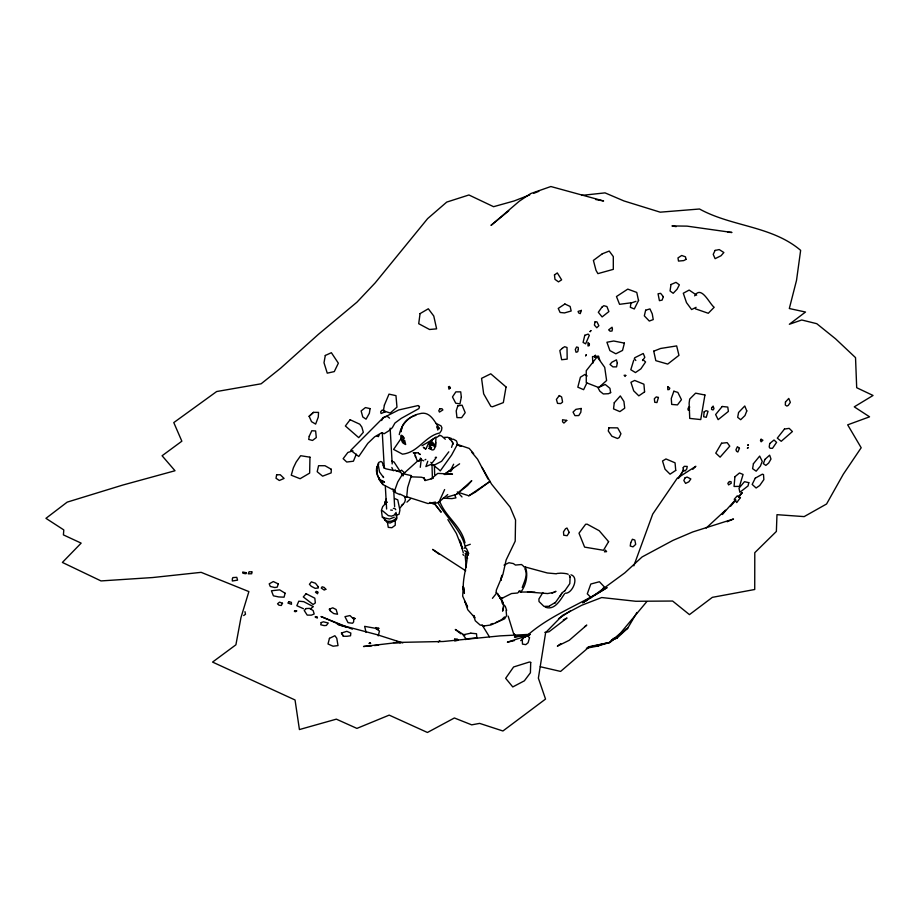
<?xml version="1.0" encoding="UTF-8"?>
<svg xmlns="http://www.w3.org/2000/svg" width="919" height="919" viewBox="0 0 919 919"><rect width="100%" height="100%" fill="white"/><g stroke="black" fill="none" stroke-linecap="round" stroke-linejoin="round"><path stroke-width="1.38" d="M434.664 474.595L434.388 465.588L431.987 464.738L432.401 477.983M435.709 442.315L435.445 446.944L436.02 436.973L430.942 440.557L434.308 438.363M463.279 586.46L464.394 593.18L463.279 586.46L462.682 596.155L467.472 606.885M594.57 357.169L595.374 355.136L595.317 357.399M463.59 587.39L463.36 589.952C462.395 577.534 467.449 565.794 467.403 553.422L464.704 550.596M419.719 459.213L419.236 460.833L421.304 459.075L418.593 461.223L416.985 460.281L414.435 453.308L413.24 452.699M420.282 467.311L421.086 460.833M399.26 434.63C401.235 424.589 409.15 415.779 419.374 413.803C430.126 410.448 434.618 421.89 439.558 428.713L437.915 427.565M501.567 576.512L501.027 580.28L501.854 575.271M631.008 302.592L630.331 307.302L634.294 308.968L638.682 300.191M503.44 606.689L502.567 611.158C505.783 604.323 500.499 597.58 496.421 592.491M384.716 503.911L386.198 499.178L384.716 503.911L385.911 500.131M381.936 480.557L384.487 482.188L380.098 479.684C375.917 474.709 376.308 468.15 378.628 462.51L380.857 461.464L382.189 462.177L383.625 466.392M379.306 434.71L378.387 436.651L376.985 436.043M378.249 635.879L379.455 631.031L375.446 628.297L364.625 626.356L366.13 632.444M394.86 490.022L397.755 481.947L402.419 474.365L403.188 473.767L411.367 475.617L411.448 476.881M401.856 428.254L400.96 431.792C401.396 423.544 408.254 417.41 415.836 415.308M381.569 420.546L383.315 417.582L385.279 416.617L387.313 416.387L389.576 418.156M426.117 448.541L425.508 448.931L423.464 447.381L425.508 448.931L426.117 448.541L428.403 443.613M377.112 466.335C374.653 473.251 379.248 479.236 382.947 484.554L394.986 490.838M633.765 360.099L630.802 369.725L635.454 372.563L640.876 368.864L645.575 361.948L642.898 359.662M451.551 447.358L452.872 443.406M427.794 461.246L425.888 466.588L430.23 464.692L433.906 464.669C433.734 466.301 438.053 468.334 440.247 470.919L451.62 455.043L457.547 444.061L456.456 440.925L453.618 439.282L451.39 439.133M633.834 565.84L652.72 514.1L677.246 478.225L695.844 466.266L692.8 469.31M522.222 587.494C524.232 581.75 528.241 574.547 524.829 568.7M356.319 454.181L353.401 461.223L346.75 462.027L343.143 458.684L347.864 452.47L352.953 450.838M429.862 502.406L433.642 504.071L438.983 502.027L444.624 489.551M395.859 515.49L396.411 514.307M586.873 382.936L583.622 389.679L577.821 387.175L580.417 377.204L584.909 374.447L587.149 375.963M449.977 471.424L453.641 464.21M411.367 475.617L407.622 487.564L406.669 497.409L399.995 494.089M492.435 598.326L496.007 593.881L496.329 590.113L502.923 574.444L506.128 560.004L515.203 541.165L515.559 520.016L510.114 507.104L491.504 484.06L482.015 467.369M679.198 477.731L683.38 470.367L678.176 478.512M636.913 612.514L627.746 628.148L617.177 637.993L611.882 640.164M560.039 596.201L561.325 594.03M450.701 471.608L452.975 468.116L444.451 474.273L459.603 463.819M448.794 451.838L441.614 461.292L433.848 465.347M562.141 592.962L555.03 603.094M642.519 360.593L644.828 357.307L643.254 353.493L634.799 357.732L634.351 358.559L635.822 360.489M396.123 512.377L394.067 515.214L391.471 516.156L388.346 515.651L382.58 510.78M611.572 640.106L609.906 642.392L597.339 646.149L586.391 648.217M723.023 513.641L735.384 499.879M722.345 514.525L725.528 510.194L706.217 528.034M601.83 590.021L604.22 586.804L599.429 581.738L590.814 584.024L587.298 593.823L591.147 597.683M542.865 592.548L538.925 598.958L539.005 601.52L543.945 606.368L549.585 606.287M400.73 439.018L393.596 449.414L402.488 454.158C418.26 452.516 424.934 436.134 439.776 432.952L441.476 430.402L441.913 427.749L441.005 425.853L436.043 423.418M564.473 593.869C560.211 600.233 554.421 610.825 545.231 607.137M400.064 507.931L404.705 502.222L405.428 499.499L404.475 496.501M564.748 590.917L569.814 583.611L570.09 576.891M646.666 601.773L620.601 632.961L609.906 642.392L588.941 647.148L560.601 671.421L540.269 666.723M730.502 506.346L735.935 500.028M738.658 496.869L742.276 492.664L738.336 496.788M432.321 462.682L436.491 457.306L435.238 457.363M428.955 443.808L430.873 441.763L431.792 442.073L434.607 445.876L434.584 448.633L433.665 449.736L431.999 449.988L429.644 448.024L431.183 449L428.679 448.334L430.643 448.748M410.747 498.603L406.933 502.142M402.373 474.778L417.502 461.108M504.474 616.936L501.659 619.693L495.674 622.668M386.888 501.992L382.695 506.61L381.396 510.436L382.338 517.477L389.518 519.028L394.308 517.225M694.638 295.861C701.358 284.718 709.491 303.936 714.178 307.279L708.273 313.276L695.407 308.818M313.436 412.367L309.129 416.307L311.53 421.672L315.631 424.096L318.284 417.065L318.537 412.39L313.436 412.367L309.129 416.307M399.409 472.021L401.523 470.126L404.693 472.998M446.979 497.099L456.352 494.399L458.409 492.561M459.121 491.929L471.769 480.66L467.587 485.473L456.352 494.399M386.704 502.279L385.004 503.784L386.888 502.153M438.983 502.027L447.737 494.56M431.172 478.845L437.766 473.4L452.504 474.101L444.291 474.48M520.165 590.871L517.581 593.008L511.504 593.536L502.704 597.936L499.959 597.993M508.735 210.853L490.999 225.396L519.35 201.169L530.665 193.599L550.86 186.523L603.599 200.974L595.581 199.48M564.771 590.745L562.187 592.732M310.392 608.895L313.322 606.643L303.729 601.658L298.79 601.187L296.837 605.701L303.523 608.769M432.872 444.21L433.446 445.991L432.102 443.624L429.598 444.302L430.735 443.44M555.237 602.508L549.918 605.678M520.682 640.646L522.934 638.981M525.186 637.315C549.16 615.225 580.153 604.851 607.114 587.563L583.002 602.577M243.684 615.535L245.488 614.248L244.971 611.663M560.762 643.714L557.373 646.137L569.252 640.29L586.781 625.104L584.518 626.724M468.828 495.778L490.057 481.361L475.307 492.159L468.828 495.778L458.753 492.504M518.948 591.055L520.832 592.066C525.852 585.656 528.586 574.834 525.3 567.012L523.968 566.908M436.778 437.375L439.868 435.353M558.511 618.705L570.469 610.859M584.806 601.451L588.39 599.096L582.68 602.715M401.431 505.335L403.108 504.232M582.772 602.588L595.546 594.329L624.805 572.87L642.094 556.948L672.972 540.383L692.719 531.963L733.5 519.005L727.136 521.751M428.759 442.889L430.873 441.763L432.815 442.682L430.873 441.809L428.84 443.705L430.873 441.763L432.918 443.429L432.527 443.004M599.774 644.713L597.339 646.149L602.623 643.978M625.311 629.595L627.746 628.148L609.906 642.392L588.137 646.907M432.677 439.512L422.016 445.726M428.932 442.717L430.333 441.901L429.564 442.211M329.416 609.159L332.758 607.815L336.124 609.515L337.56 614.237L333.712 613.559L330.553 611.192L329.416 609.159L330.553 611.192M534.915 592.204L527.495 591.985L547.69 593.559L553.204 592.479M563.278 619.934L567.012 618.016L549.011 631.767L544.852 632.398M696.108 307.314L691.616 309.542L686.493 302.615L683.299 293.23L689.158 290.071L696.671 295.171M425.015 459.776L425.807 459.385M504.037 565.128L508.954 562.738L513.319 563.565L515.467 565.059L521.521 564.519L523.439 566.127M565.346 593.214C572.319 593.743 579.567 577.166 570.963 574.812M552.032 593.134L555.984 591.342L554.134 592.1M415.664 452.849L413.86 452.883M556.96 573.467L560.096 573.226C558.534 573.008 566.701 573.226 568.206 574.249M392.379 510.206L390.655 510.068M378.904 463.969L378.157 464.256L379.513 471.987L383.556 477.512L383.303 476.444M529.746 194.874L514.192 200.939L493.572 206.695L468.931 194.977L446.737 202.088L427.634 218.607L375.159 282.903L356.963 302.167L318.456 334.298L280.548 368.278L261.122 383.797L216.677 391.528L173.783 422.591L181.847 441.2L162.089 455.755L175.012 470.746L122.664 485.094L67.179 502.13L45.95 518.339L63.802 529.918L63.411 534.892L81.148 543.129L62.389 562.439L101.01 580.923L152.611 577.546L201.135 572.342L248.877 591.595L240.962 617.614L235.907 644.805L212.565 662.082L295.045 699.979L299.422 729.56L336.354 719.152L356.905 728.399L389.197 715.12L427.438 732.477L454.388 717.98L471.688 724.85L479.649 723.391L502.923 730.984L545.53 699.072L538.373 678.142L545.645 632.594L562.508 615.408L581.693 605.265L601.681 597.534L635.776 601.267L672.616 601.037L689.457 614.627L712.34 597.35L754.729 589.493L754.786 552.687L776.371 531.446L776.98 514.674L804.159 516.604L826.572 503.991L843.32 474.193L861.183 447.748L847.674 424.842L869.569 416.824L854.268 406.853L873.05 395.469L856.692 387.715L855.532 357.64L835.532 338.801L816.773 323.695L801.747 319.984L789.352 324.269L805.504 312.035L789.318 308.531L796.52 280.375L800.644 250.347C771.753 225.764 731.869 226.821 699.52 209.004L660.198 212.174L623.967 200.951L605.047 192.875L581.658 195.402M533.64 193.358L538.821 191.336M465.37 546.081L470.287 544.278M635.959 301.34L632.18 302.661L619.555 304.315L616.477 296.538L627.757 289.117L636.764 292.426L638.487 300.456M612.226 639.727L617.177 637.993L612.984 638.51M529.7 634.926L507.391 642.174L514.376 640.589M341.489 633.007L346.819 631.319L350.84 633.076L350.518 635.787L346.968 636.281L343.373 636.258L341.489 633.007L343.373 636.258M490.597 624.254L493.135 623.461M464.015 548.218L465.692 547.713M435.468 502.084L427.99 503.543L407.427 496.961M433.32 478.259L425.279 480.522L424.107 478.018L421.361 477.225L411.792 476.858M414.963 453.067L418.409 452.676M529.631 634.684L514.399 636.97L529.218 634.949M429.299 444.865L429.736 444.727M393.091 470.562L395.101 470.298L398.651 471.493L395.101 470.298M371.736 645.781L363.522 646.494L398.501 642.415L443.245 641.496L500.235 635.868L530.24 634.328M374.47 645.54L378.582 645.195M556.397 573.801L547.31 572.974L525.3 567.012M443.98 437.387L447.944 437.272L450.034 439.041M520.832 592.066L528.379 592.008M393.366 508.414L394.779 508.414L395.767 509.723M423.67 460.856L420.695 459.339L421.304 459.075L420.385 458.03M393.47 642.542L400.558 642.852L396.721 641.37M499.993 597.787L502.704 597.936M727.825 232.254L731.961 232.473L687.044 226.131L671.95 225.936L676.177 226.648M465.083 553.72L467.771 553.87M385.325 520.085L385.923 520.131M391.632 461.12L394.056 462.016L403.085 475.916L402.419 474.365M393.78 470.528L385.842 468.805L384.383 467.886L383.384 465.221L383.912 467.84M393.079 491.217L395.515 491.527M443.199 498.155L451.907 498.615L455.962 497.857L454.606 494.859M483.75 625.977L490.815 625.012L504.611 618.809L506.587 615.638L506.105 610.342M449.391 437.892L451.057 438.225M484.474 625.896L480.097 625.012L475.284 620.773L473.526 615.443M459.638 445.21L469.218 448.426L473.664 453.595M465.646 554.594L468.311 555.306M439.236 435.261L441.511 435.928L445.324 439.225M689.503 410.333L688.009 409.885L688.067 408.335L689.273 406.669L689.778 407.117M402.798 642.932L377.077 634.673L337.319 624.219L342.695 626.149M457.225 444.888L461.177 446.381M352.391 629.17L320.995 616.534L345.889 627.195M395.48 514.1L397.249 514.812L399.041 514.318L399.914 510.114L397.755 499.844L394.63 498.546M394.86 492.354L399.891 494.617M456.835 444.279L461.361 446.358M513.744 633.869L515.593 635.764L514.399 634.19M419.271 453.94L420.328 454.503L418.49 453.377M464.876 635.374L455.284 629.458L460.901 633.857M465.715 570.779L432.596 549.39L439.454 554.444M395.641 513.882L396.767 514.686L396.445 517.719C393.964 521.326 388.898 522.394 385.072 520.349L383.372 517.11M465.703 556.788L467.61 558.293M402.43 436.893L404.142 438.443L403.705 437.467A2.998 1.206 64.6 0 0 402.844 436.203L402.223 435.663A4.71 1.872 64.8 0 0 401.695 435.376L401.281 435.307A3.09 1.229 65 0 0 400.879 435.572L400.822 437.823A8.42 3.354 64.5 0 0 401.155 439.316M471.884 452.366L477.558 459.201L488.081 479.144M449.494 439.029L452.205 441.568L452.895 444.164M501.9 602.784L505.301 606.356L506.668 610.4M457.248 491.906L462.004 496.949M392.792 488.965L394.653 491.091M384.464 519.35L387.29 522.383L390.138 523.014L396.032 520.097L396.893 518.431L396.548 516.57M466.68 551.515L468.437 554.088M482.13 624.954L489.379 636.775M462.912 554.329L463.509 555.306M447.863 519.591L456.364 533.411L462.487 548.953L460.683 542.13M430.85 462.314L432.252 464.669M379.593 480.258L378.927 477.639L379.593 480.258L382.947 484.554L381.695 481.717M438.076 502.888C446.714 518.224 461.338 529.712 465.485 547.655M415.112 455.893L415.698 457.099M467.541 606.942L464.784 601.198L467.748 609.722L474.939 617.867L474.009 615.638M452.148 441.442L453.239 443.728M391.827 467.507L392.666 469.333M463.314 552.79L459.776 540.177M466.484 548.563L468.736 553.525M464.98 542.819C461.476 525.955 445.278 516.765 439.638 501.108M569.309 575.455L570.102 577.281M508.161 616.121L513.698 634.018M424.739 479.994L424.107 478.018L424.877 480.545M401.166 439.328L402.246 441.936A3.044 1.195 64.5 0 0 403.016 442.992L404.303 443.797A2.539 0.999 64.3 0 0 404.59 443.705L405.67 444.532L404.705 440.5L402.947 439.558L404.211 441.717A1.849 0.747 63.9 0 1 404.222 442.085M599.739 360.099L598.568 356.135L592.491 356.595L592.847 363.269M465.094 555.49L466.335 567.195M376.71 470.356L376.905 472.619M390.15 428.174L392.195 463.934M393.665 489.586L394.63 506.622M395.354 519.476L395.216 525.289L391.896 527.701L388.277 527.38L387.347 521.889M382.293 432.918L384.291 468.093M385.337 486.392L386.623 509.034M402.419 436.87A2.481 0.988 64.8 0 0 402.108 436.686L401.81 436.697A1.574 0.62 65.1 0 0 401.683 436.87L402.867 441.671A1.574 0.62 64.6 0 0 403.165 442.062M404.038 442.246A1.574 0.62 64.6 0 1 403.912 442.407M403.165 442.05A1.505 0.586 64.5 0 0 403.418 442.292L403.82 442.464A1.849 0.735 65.8 0 0 404.027 442.418M353.378 617.993L355.09 618.579L353.378 617.993M589.401 343.924L589.251 345.59L588.011 345.992L587.999 342.5L589.401 343.924M653.742 351.161L655.821 360.662L667.711 364.085L678.957 355.343L676.66 345.912L660.612 348.473L653.742 351.161M309.956 457.191L309.646 473.113L300.111 478.719L291.254 475.215L293.379 467.805L296.171 462.027L300.651 455.709L309.956 457.191M530.711 662.415L530.412 672.765L524.358 680.83L512.768 686.941L505.668 678.291L513.595 666.976L529.39 662.013L530.711 662.415M318.307 586.85L318.261 587.988L315.16 588.344L311.208 586.253L309.427 584.266L311.403 581.865L315.458 583.255L318.307 586.85M232.404 578.89L232.323 580.992L237.561 580.13L236.792 577.339L232.852 577.58L232.404 578.89M746.779 410.942L744.987 415.56L740.691 419.707L737.67 417.329L738.577 412.482L744.781 405.991L746.779 410.942M785.458 402.017L785.308 405.026L786.848 406.072L788.284 405.405L790.351 402.373L788.778 398.432L785.458 402.017M331.322 469.31L331.139 472.894L322.615 476.168L317.181 471.711L318.571 465.715L325.004 465.726L331.322 469.31M454.71 639.096L454.813 641.014L458.225 640.233L457.237 639.05L454.71 639.096M711.674 407.714L711.559 409.414L713.018 409.966L714.006 408.691L713.144 406.083L711.674 407.714M353.792 619.211L353.608 621.945L352.586 623.243L348.048 622.68L344.958 616.66L349.978 615.558L353.792 619.211M581.371 310.415L580.245 313.643L578.637 312.919L578.097 311.415L581.371 310.415M734.913 476.766L734.063 486.461L739.485 486.369L743.069 474.468L739.473 472.975L734.913 476.766M251.875 571.917L251.703 573.755L248.256 573.824L249.141 571.721L251.875 571.917M419.455 406.543L418.892 408.587L401.27 418.352L394.94 423.039L392.356 427.657L388.794 430.839L384.108 433.768L381.89 432.642L374.619 436.847L367.795 443.372L358.766 456.502L350.748 450.321L382.936 418.007L398.685 409.977L418.179 405.532L419.455 406.543M581.21 408.473L580.808 412.309L578.786 415.56L574.949 415.652L573.042 412.091L575.88 409.357L581.21 408.473M704.161 411.85L703.655 416.744L706.251 417.318L708.032 411.298L706.068 410.69L704.161 411.85M590.113 331.633L590.883 330.61L590.113 331.633M683.254 467.633L683.024 469.632L685 471.091L686.734 469.023L687.24 466.427L684.241 466.335L683.254 467.633M586.311 354.7L585.69 355.768L586.311 354.7M614.26 402.763L613.536 408.886L619.877 411.62L624.725 408.174L623.921 401.454L620.314 395.928L614.26 402.763M578.327 349.323L577.741 351.736L576.052 352.264L575.305 349.496L576.558 347.003L578.2 347.428L578.327 349.323M317.813 592.135L317.595 593.777L315.481 592.238L316.32 591.308L317.813 592.135M420.063 313.62L418.708 323.706L429.552 329.496L436.617 328.853L433.768 316.021L428.323 308.784L420.063 313.62M554.467 274.919L554.973 279.353L558.488 281.869L561.624 279.835L557.305 272.932L554.467 274.919M246.143 572.709L246.005 573.697L244.511 573.559L242.857 573.169L242.731 572.02L246.143 572.709M630.698 542.773L630.239 546.024L633.007 546.862L635.718 544.37L634.822 540.062L632.387 539.246L630.698 542.773M658.429 397.467L656.947 402.568L654.753 402.292L654.339 398.708L656.304 396.882L658.429 397.467M704.93 395.009L700.737 419.569L689.732 418.409L689.124 403.073L689.709 399.053L695.614 393.16L704.93 395.009M670.996 284.522L670.054 291.001L673.19 293.287L677.119 289.175L679.359 284.844L675.982 282.351L670.996 284.522M667.688 386.6L667.803 389.702L669.135 389.53L669.802 388.174L667.688 386.6M769.72 443.544L769.203 447.025L770.053 448.254L772.488 448.323L776.578 442.372L774.016 440.006L769.72 443.544M370.093 408.61L369.358 413.274L366.049 419.167L362.764 416.939L361.133 410.942L365.44 407.577L370.093 408.61M309.243 436.238L308.715 439.431L312.517 440.454L316.297 437.57L315.631 430.954L311.805 430.747L309.243 436.238M753.419 463.716L752.592 468.679L756.165 471.171L760.404 466.071L762.242 461.315L759.68 456.077L753.419 463.716M748.307 447.542L747.423 448.104L748.307 447.542M506.047 386.968L503.336 402.614L492.469 406.772L490.838 406.359L483.658 393.826L481.567 378.341L490.769 373.815L506.047 386.968M325.292 355.481L324.005 362.752L327.256 373.16L334.286 371.598L338.353 363.189L331.368 352.701L325.292 355.481M384.406 405.061L383.372 410.782L390.219 413.045L396.974 407.14L395.974 395.641L389.001 394.136L384.406 405.061M321.168 622.577L320.754 624.771L324.154 625.598L326.36 625.448L328.267 623.002L323.385 621.818L321.168 622.577M315.447 616.58L315.32 617.269L317.434 618.005L317.181 616.856L315.447 616.58M529.528 637.729L528.103 642.749L525.817 644.633L522.486 644.116L522.21 638.923L526.943 635.132L529.528 637.729M617.304 363.131L616.557 366.865L612.95 366.888L610.009 364.441L611.859 362.224L616.442 359.869L617.304 363.131M461.327 397.18L459.948 403.866L455.744 403.223L452.47 396.928L455.847 391.873L460.729 391.862L461.327 397.18M686.045 259.376L683.702 260.605L678.486 261.076L677.981 257.917L681.703 255.482L685.459 256.826L686.045 259.376M608.952 427.783L608.275 431L611.928 436.261L617.522 438.501L619.199 437.536L620.945 433.722L617.648 427.875L608.952 427.783M429.816 445.37L429.667 446.083L432.137 444.555L429.816 445.37M595.075 321.822L594.386 325.073L596.776 327.75L598.866 325.728L596.948 321.822L595.075 321.822M612.445 329.048L612.031 331.001L610.113 331.208L608.665 329.864L612.054 327.221L612.445 329.048M465.473 638.671L465.485 639.544L467.047 639.187L465.473 638.671M748.801 482.67L748.055 485.921L739.852 492.32L739.002 488.161L744.493 481.671L748.801 482.67M645.655 310.185L644.322 315.86L649.296 321.041L653.237 319.582L652.26 313.884L649.94 308.922L645.655 310.185M584.783 335.297L583.094 342.442L585.621 343.832L589.32 335.32L588.137 334.102L584.783 335.297M739.462 448.265L737.854 452.01L736.59 451.309L735.947 449.793L737.394 446.714L739.462 448.265M282.512 603.255L281.271 605.472L279.008 605.207L277.538 603.806L279.537 602.14L282.512 603.255M294.608 610.698L294.425 611.422L295.573 611.732L296.791 610.917L294.608 610.698M624.403 343.109L622.531 350.426L615.845 353.792L609.883 350.587L606.919 342.247L613.697 341.006L624.403 343.109M329.462 638.349L328.003 643.966L333.069 646.218L338.02 645.597L336.756 638.223L334.884 635.73L329.462 638.349M285.12 593.226L284.063 597.178L278.721 596.936L273.414 595.822L271.427 590.779L279.675 589.86L285.12 593.226M325.831 589.286L324.223 590.055L321.282 588.08L322.144 586.793L324.2 587.448L325.831 589.286M457.834 405.83L456.203 410.885L456.961 417.605L461.625 417.663L465.209 412.665L462.073 405.176L457.834 405.83M625.759 375.4L625.046 376.457L624.15 375.274L625.759 375.4M278.308 583.921L277.205 587.149L274.724 587.517L270.266 586.448L269.21 583.841L273.322 581.543L278.308 583.921M450.413 387.795L448.989 389.219L448.495 386.75L449.46 386.462L450.413 387.795M663.323 296.688L662.128 300.111L659.417 300.662L658.05 293.793L660.623 293.333L663.323 296.688M673.88 391.218L671.272 398.501L671.697 404.429L677.464 404.9L681.461 399.673L677.843 392.402L673.88 391.218M764.964 459.397L763.344 463.635L765.849 465.405L768.629 463.107L770.984 459.041L769.64 455.169L764.964 459.397M685.046 477.857L683.839 480.488L685.597 483.405L688.848 481.82L690.835 478.948L687.056 477.053L685.046 477.857M761.058 439.271L760.45 440.592L761.15 441.798L762.908 440.224L761.058 439.271M378.777 628.286L378.364 629.182L377.353 629.09L376.032 628.55L375.94 627.539L378.777 628.286M439.891 641.129L438.202 641.726L439.891 641.129M276.619 474.813L276.022 478.259L279.342 480.499L284.086 478.42L280.238 474.732L276.619 474.813M715.097 250.416L713.213 254.368L715.108 258.676L721.059 255.723L723.862 252.507L719.232 249.577L715.097 250.416M740.438 497.581L736.751 502.578L734.247 499.235L737.245 495.846L740.438 497.581M755.269 478.156L752.167 484.405L756.096 488L759.68 485.542L763.861 479.603L763.505 474.595L762.356 474.181L755.269 478.156M748.112 444.727L748.066 445.416L748.112 444.727M721.564 443.222L715.763 453.124L720.105 457.157L729.766 446.152L727.17 442.648L721.564 443.222M608.596 541.647L603.473 550.286L584.61 547.115L578.993 533.204L585.644 524.244L587.207 524.198L599.222 530.722L608.596 541.647M439.937 408.748L438.777 410.69L439.466 412.08L442.878 409.954L441.982 408.737L439.937 408.748M569.206 532.434L567.126 535.697L563.761 535.249L563.485 531.848L565.541 528.758L566.977 528.023L569.206 532.434M566.747 420.42L563.91 423.073L562.577 421.81L562.543 419.73L566.747 420.42M288.865 601.646L287.923 603.082L291.507 604.3L291.369 602.336L288.865 601.646M601.911 307.187L598.326 312.276L602.117 316.929L608.883 311.564L606.908 306.532L603.783 305.694L601.911 307.187M559.315 395.561L556.397 399.42L557.534 403.372L560.659 403.579L562.566 402.12L562.187 399.765L561.612 396.951L559.315 395.561M350.128 419.742L345.372 425.979L358.72 437.639L363.327 432.309L361.856 427.117L359.777 424.21L350.128 419.742M385.13 411.815L381.086 413.516L380.65 411.781L382.086 410.138L384.268 410.517L385.13 411.815M597.178 356.813L586.253 370.702L586.276 382.695L598.774 387.554L606.609 380.512L604.713 367.359L597.178 356.813M784.47 429.058L777.302 438.122L781.23 441.292L792.408 431.551L789.191 428.357L784.47 429.058M722.219 406.474L715.625 414.549L718.141 419.65L728.399 411.413L727.768 407.071L722.219 406.474M306.107 593.731L303.293 596.936L313.103 604.507L315.343 602.933L314.815 598.177L306.107 593.731M306.05 608.55L304.246 610.538L307.199 615.11L311.38 615.144L314.183 613.984L313.138 610.538L309.565 608.389L306.05 608.55M729.468 481.533L727.837 483.279L728.606 484.899L731.237 483.21L731.019 481.682L729.468 481.533M562.302 348.335L559.832 350.518L561.647 359.731L567.184 359.122L567 347.485L564.599 346.704L562.302 348.335M605.495 550.297L604.461 551.825L606.62 551.641L605.495 550.297M602.29 253.805L593.398 260.41L596.017 270.358L597.901 273.632L613.306 269.359L613.306 256.585L609.228 251.059L602.29 253.805M644.587 391.896L638.82 395.848L633.708 390.851L630.939 382.293L634.661 380.443L643.92 384.199L644.587 391.896M564.875 303.994L558.247 308.428L560.108 312.471L564.507 312.919L571.17 310.99L570.136 306.452L564.875 303.994M675.729 470.413L670.054 474.17L665.046 469.195L662.53 461.005L665.965 458.949L675.063 462.82L675.729 470.413M610.653 392.62L608.493 393.711L603.323 393.952L599.854 391.195L597.982 387.68L605.219 384.464L609.929 388.312L610.653 392.62M272.426 626.747L272.426 626.747M470.838 633.18L463.027 634.834L466.117 638.889L476.869 637.866L476.513 633.754L470.838 633.18M370.219 642.76L368.978 643.449L370.679 643.564L370.219 642.76M431.551 447.783L429.288 446.301L431.551 447.783M441.017 512.021L434.021 503.084L441.017 512.021M501.889 600.36L497.604 593.892L503.026 602.933L501.889 600.36M437.364 427.013L437.076 426.45L437.8 430.035L437.364 427.013M434.526 445.635L433.906 444.026L434.526 445.635"/></g></svg>
